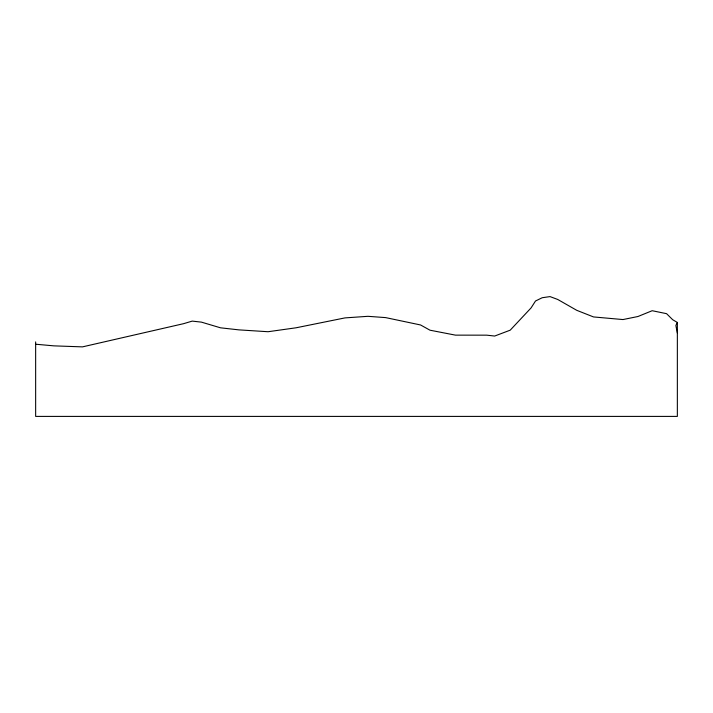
<?xml version="1.0" encoding="UTF-8"?>
<svg xmlns="http://www.w3.org/2000/svg" width="713" height="713" viewBox="0 0 713 713"><rect width="100%" height="100%" fill="white"/><g stroke="black" fill="none" stroke-linecap="round" stroke-linejoin="round"><path stroke-width="1.07" d="M35.65 344.219L53.885 345.858L82.485 346.875L183.606 323.675L192.234 321.108L201.44 322.133L220.504 327.811L238.962 329.878L268.07 331.723L296.055 327.793L344.985 317.9L367.944 316.314L385.626 317.606L420.581 324.976L429.992 330.199L455.455 335.137L486.747 335.163L494.67 336.046L510.214 330.172L531.069 307.918L535.508 301.002L542.21 297.731L550.026 296.599L557.744 299.469L576.755 310.324L593.519 316.937L622.975 319.558L637.939 316.51L652.181 310.716L666.566 313.667L672.698 319.727L677.35 322.445L675.862 325.476L677.35 333.078M677.35 322.445L677.35 416.401L35.65 416.401L35.65 341.892"/></g></svg>
